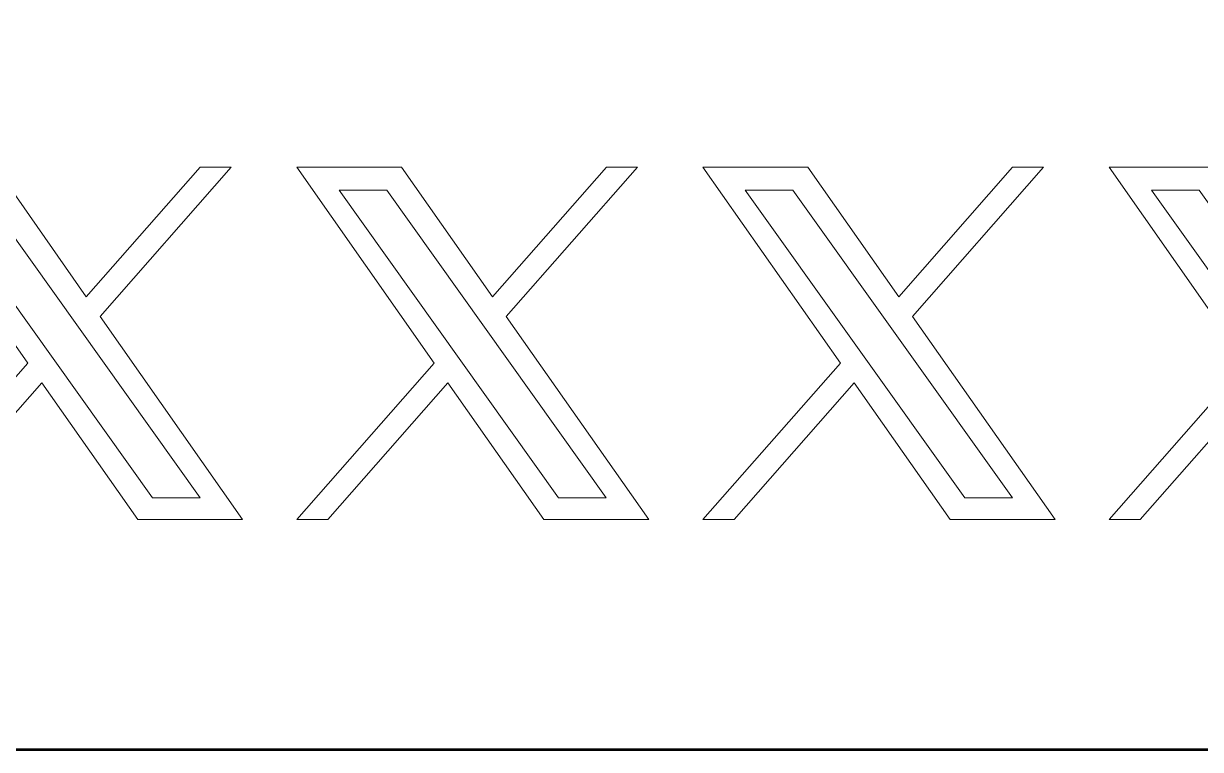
# Model space of a CAD drawing. Header units: centimetres. Extents: x -150 to 29, y -15 to 29.
# Drawn here: x -10.659 to -6.313, y -14.85 to -12.169 of the extents above; entities that cross this region are included whole.
import ezdxf

# ---------------------------------------------------------------- set-up
doc = ezdxf.new("R2010")
doc.units = ezdxf.units.CM
doc.header["$MEASUREMENT"] = 0
doc.layers.add('Layer 1', color=7, linetype='Continuous')

msp = doc.modelspace()

# ---------------------------------------------------------------- linework, layer by layer
at = {"layer": 'Layer 1', "lineweight": 53}
msp.add_lwpolyline([(-15, -14.85), (6, -14.85), (6, 14.85), (-15, 14.85), (-15, -14.85)], close=True, dxfattribs=at)
at = {"layer": 'Layer 1', "color": 202, "lineweight": 9}
for points, knots in [([(-10.3762, -13.25044), (-10.3762, -13.25044), (-9.85, -14.00054), (-9.85, -14.00054), (-9.85, -14.00054), (-9.85, -14.00054), (-10.23714, -14.00054), (-10.23714, -14.00054), (-10.23714, -14.00054), (-10.23714, -14.00054), (-10.59161, -13.49532), (-10.59161, -13.49532), (-10.59161, -13.49532), (-10.59161, -13.49532), (-11.03534, -14.00054), (-11.03534, -14.00054), (-11.03534, -14.00054), (-11.03534, -14.00054), (-11.15, -14.00054), (-11.15, -14.00054), (-11.15, -14.00054), (-11.15, -14.00054), (-10.64243, -13.42282), (-10.64243, -13.42282), (-10.64243, -13.42282), (-10.64243, -13.42282), (-11.15, -12.69946), (-11.15, -12.69946), (-11.15, -12.69946), (-11.15, -12.69946), (-10.76286, -12.69946), (-10.76286, -12.69946), (-10.76286, -12.69946), (-10.76286, -12.69946), (-10.42729, -13.17777), (-10.42729, -13.17777), (-10.42729, -13.17777), (-10.42729, -13.17777), (-10.00683, -12.69946), (-10.00683, -12.69946), (-10.00683, -12.69946), (-10.00683, -12.69946), (-9.89217, -12.69946), (-9.89217, -12.69946), (-9.89217, -12.69946), (-9.89217, -12.69946), (-10.3762, -13.25044), (-10.3762, -13.25044)], [0, 0, 0, 0, 0.0769231, 0.0769231, 0.0769231, 0.0769231, 0.1538462, 0.1538462, 0.1538462, 0.1538462, 0.2307692, 0.2307692, 0.2307692, 0.2307692, 0.3076923, 0.3076923, 0.3076923, 0.3076923, 0.3846154, 0.3846154, 0.3846154, 0.3846154, 0.4615385, 0.4615385, 0.4615385, 0.4615385, 0.5384615, 0.5384615, 0.5384615, 0.5384615, 0.6153846, 0.6153846, 0.6153846, 0.6153846, 0.6923077, 0.6923077, 0.6923077, 0.6923077, 0.7692308, 0.7692308, 0.7692308, 0.7692308, 0.8461538, 0.8461538, 0.8461538, 0.8461538, 1, 1, 1, 1]), ([(-8.8762, -13.25044), (-8.8762, -13.25044), (-8.35, -14.00054), (-8.35, -14.00054), (-8.35, -14.00054), (-8.35, -14.00054), (-8.73714, -14.00054), (-8.73714, -14.00054), (-8.73714, -14.00054), (-8.73714, -14.00054), (-9.09161, -13.49532), (-9.09161, -13.49532), (-9.09161, -13.49532), (-9.09161, -13.49532), (-9.53534, -14.00054), (-9.53534, -14.00054), (-9.53534, -14.00054), (-9.53534, -14.00054), (-9.65, -14.00054), (-9.65, -14.00054), (-9.65, -14.00054), (-9.65, -14.00054), (-9.14243, -13.42282), (-9.14243, -13.42282), (-9.14243, -13.42282), (-9.14243, -13.42282), (-9.65, -12.69946), (-9.65, -12.69946), (-9.65, -12.69946), (-9.65, -12.69946), (-9.26286, -12.69946), (-9.26286, -12.69946), (-9.26286, -12.69946), (-9.26286, -12.69946), (-8.92729, -13.17777), (-8.92729, -13.17777), (-8.92729, -13.17777), (-8.92729, -13.17777), (-8.50683, -12.69946), (-8.50683, -12.69946), (-8.50683, -12.69946), (-8.50683, -12.69946), (-8.39217, -12.69946), (-8.39217, -12.69946), (-8.39217, -12.69946), (-8.39217, -12.69946), (-8.8762, -13.25044), (-8.8762, -13.25044)], [0, 0, 0, 0, 0.0769231, 0.0769231, 0.0769231, 0.0769231, 0.1538462, 0.1538462, 0.1538462, 0.1538462, 0.2307692, 0.2307692, 0.2307692, 0.2307692, 0.3076923, 0.3076923, 0.3076923, 0.3076923, 0.3846154, 0.3846154, 0.3846154, 0.3846154, 0.4615385, 0.4615385, 0.4615385, 0.4615385, 0.5384615, 0.5384615, 0.5384615, 0.5384615, 0.6153846, 0.6153846, 0.6153846, 0.6153846, 0.6923077, 0.6923077, 0.6923077, 0.6923077, 0.7692308, 0.7692308, 0.7692308, 0.7692308, 0.8461538, 0.8461538, 0.8461538, 0.8461538, 1, 1, 1, 1]), ([(-7.3762, -13.25044), (-7.3762, -13.25044), (-6.85, -14.00054), (-6.85, -14.00054), (-6.85, -14.00054), (-6.85, -14.00054), (-7.23714, -14.00054), (-7.23714, -14.00054), (-7.23714, -14.00054), (-7.23714, -14.00054), (-7.59161, -13.49532), (-7.59161, -13.49532), (-7.59161, -13.49532), (-7.59161, -13.49532), (-8.03534, -14.00054), (-8.03534, -14.00054), (-8.03534, -14.00054), (-8.03534, -14.00054), (-8.15, -14.00054), (-8.15, -14.00054), (-8.15, -14.00054), (-8.15, -14.00054), (-7.64243, -13.42282), (-7.64243, -13.42282), (-7.64243, -13.42282), (-7.64243, -13.42282), (-8.15, -12.69946), (-8.15, -12.69946), (-8.15, -12.69946), (-8.15, -12.69946), (-7.76286, -12.69946), (-7.76286, -12.69946), (-7.76286, -12.69946), (-7.76286, -12.69946), (-7.42729, -13.17777), (-7.42729, -13.17777), (-7.42729, -13.17777), (-7.42729, -13.17777), (-7.00683, -12.69946), (-7.00683, -12.69946), (-7.00683, -12.69946), (-7.00683, -12.69946), (-6.89217, -12.69946), (-6.89217, -12.69946), (-6.89217, -12.69946), (-6.89217, -12.69946), (-7.3762, -13.25044), (-7.3762, -13.25044)], [0, 0, 0, 0, 0.0769231, 0.0769231, 0.0769231, 0.0769231, 0.1538462, 0.1538462, 0.1538462, 0.1538462, 0.2307692, 0.2307692, 0.2307692, 0.2307692, 0.3076923, 0.3076923, 0.3076923, 0.3076923, 0.3846154, 0.3846154, 0.3846154, 0.3846154, 0.4615385, 0.4615385, 0.4615385, 0.4615385, 0.5384615, 0.5384615, 0.5384615, 0.5384615, 0.6153846, 0.6153846, 0.6153846, 0.6153846, 0.6923077, 0.6923077, 0.6923077, 0.6923077, 0.7692308, 0.7692308, 0.7692308, 0.7692308, 0.8461538, 0.8461538, 0.8461538, 0.8461538, 1, 1, 1, 1]), ([(-5.8762, -13.25044), (-5.8762, -13.25044), (-5.35, -14.00054), (-5.35, -14.00054), (-5.35, -14.00054), (-5.35, -14.00054), (-5.73714, -14.00054), (-5.73714, -14.00054), (-5.73714, -14.00054), (-5.73714, -14.00054), (-6.09161, -13.49532), (-6.09161, -13.49532), (-6.09161, -13.49532), (-6.09161, -13.49532), (-6.53534, -14.00054), (-6.53534, -14.00054), (-6.53534, -14.00054), (-6.53534, -14.00054), (-6.65, -14.00054), (-6.65, -14.00054), (-6.65, -14.00054), (-6.65, -14.00054), (-6.14243, -13.42282), (-6.14243, -13.42282), (-6.14243, -13.42282), (-6.14243, -13.42282), (-6.65, -12.69946), (-6.65, -12.69946), (-6.65, -12.69946), (-6.65, -12.69946), (-6.26286, -12.69946), (-6.26286, -12.69946), (-6.26286, -12.69946), (-6.26286, -12.69946), (-5.92729, -13.17777), (-5.92729, -13.17777), (-5.92729, -13.17777), (-5.92729, -13.17777), (-5.50683, -12.69946), (-5.50683, -12.69946), (-5.50683, -12.69946), (-5.50683, -12.69946), (-5.39217, -12.69946), (-5.39217, -12.69946), (-5.39217, -12.69946), (-5.39217, -12.69946), (-5.8762, -13.25044), (-5.8762, -13.25044)], [0, 0, 0, 0, 0.0769231, 0.0769231, 0.0769231, 0.0769231, 0.1538462, 0.1538462, 0.1538462, 0.1538462, 0.2307692, 0.2307692, 0.2307692, 0.2307692, 0.3076923, 0.3076923, 0.3076923, 0.3076923, 0.3846154, 0.3846154, 0.3846154, 0.3846154, 0.4615385, 0.4615385, 0.4615385, 0.4615385, 0.5384615, 0.5384615, 0.5384615, 0.5384615, 0.6153846, 0.6153846, 0.6153846, 0.6153846, 0.6923077, 0.6923077, 0.6923077, 0.6923077, 0.7692308, 0.7692308, 0.7692308, 0.7692308, 0.8461538, 0.8461538, 0.8461538, 0.8461538, 1, 1, 1, 1]), ([(-10.99395, -12.78413), (-10.99395, -12.78413), (-10.18311, -13.92003), (-10.18311, -13.92003), (-10.18311, -13.92003), (-10.18311, -13.92003), (-10.00691, -13.92003), (-10.00691, -13.92003), (-10.00691, -13.92003), (-10.00691, -13.92003), (-10.8178, -12.78413), (-10.8178, -12.78413), (-10.8178, -12.78413), (-10.8178, -12.78413), (-10.99395, -12.78413), (-10.99395, -12.78413)], [0, 0, 0, 0, 0.2, 0.2, 0.2, 0.2, 0.4, 0.4, 0.4, 0.4, 0.6, 0.6, 0.6, 0.6, 1, 1, 1, 1]), ([(-9.49395, -12.78413), (-9.49395, -12.78413), (-8.68311, -13.92003), (-8.68311, -13.92003), (-8.68311, -13.92003), (-8.68311, -13.92003), (-8.50691, -13.92003), (-8.50691, -13.92003), (-8.50691, -13.92003), (-8.50691, -13.92003), (-9.3178, -12.78413), (-9.3178, -12.78413), (-9.3178, -12.78413), (-9.3178, -12.78413), (-9.49395, -12.78413), (-9.49395, -12.78413)], [0, 0, 0, 0, 0.2, 0.2, 0.2, 0.2, 0.4, 0.4, 0.4, 0.4, 0.6, 0.6, 0.6, 0.6, 1, 1, 1, 1]), ([(-9.49395, -12.78413), (-9.49395, -12.78413), (-9.49395, -12.78413), (-9.49395, -12.78413), (-9.49395, -12.78413), (-9.49395, -12.78413), (-9.49395, -12.78413), (-9.49395, -12.78413)], [0, 0, 0, 0, 0.3333333, 0.3333333, 0.3333333, 0.3333333, 1, 1, 1, 1]), ([(-7.99395, -12.78413), (-7.99395, -12.78413), (-7.18311, -13.92003), (-7.18311, -13.92003), (-7.18311, -13.92003), (-7.18311, -13.92003), (-7.00691, -13.92003), (-7.00691, -13.92003), (-7.00691, -13.92003), (-7.00691, -13.92003), (-7.8178, -12.78413), (-7.8178, -12.78413), (-7.8178, -12.78413), (-7.8178, -12.78413), (-7.99395, -12.78413), (-7.99395, -12.78413)], [0, 0, 0, 0, 0.2, 0.2, 0.2, 0.2, 0.4, 0.4, 0.4, 0.4, 0.6, 0.6, 0.6, 0.6, 1, 1, 1, 1]), ([(-7.99395, -12.78413), (-7.99395, -12.78413), (-7.99395, -12.78413), (-7.99395, -12.78413), (-7.99395, -12.78413), (-7.99395, -12.78413), (-7.99395, -12.78413), (-7.99395, -12.78413)], [0, 0, 0, 0, 0.3333333, 0.3333333, 0.3333333, 0.3333333, 1, 1, 1, 1]), ([(-6.49395, -12.78413), (-6.49395, -12.78413), (-5.68311, -13.92003), (-5.68311, -13.92003), (-5.68311, -13.92003), (-5.68311, -13.92003), (-5.50691, -13.92003), (-5.50691, -13.92003), (-5.50691, -13.92003), (-5.50691, -13.92003), (-6.3178, -12.78413), (-6.3178, -12.78413), (-6.3178, -12.78413), (-6.3178, -12.78413), (-6.49395, -12.78413), (-6.49395, -12.78413)], [0, 0, 0, 0, 0.2, 0.2, 0.2, 0.2, 0.4, 0.4, 0.4, 0.4, 0.6, 0.6, 0.6, 0.6, 1, 1, 1, 1]), ([(-6.49395, -12.78413), (-6.49395, -12.78413), (-6.49395, -12.78413), (-6.49395, -12.78413), (-6.49395, -12.78413), (-6.49395, -12.78413), (-6.49395, -12.78413), (-6.49395, -12.78413)], [0, 0, 0, 0, 0.3333333, 0.3333333, 0.3333333, 0.3333333, 1, 1, 1, 1])]:
    msp.add_open_spline(points, degree=3, knots=knots, dxfattribs=at)

doc.saveas('drawing.dxf')
